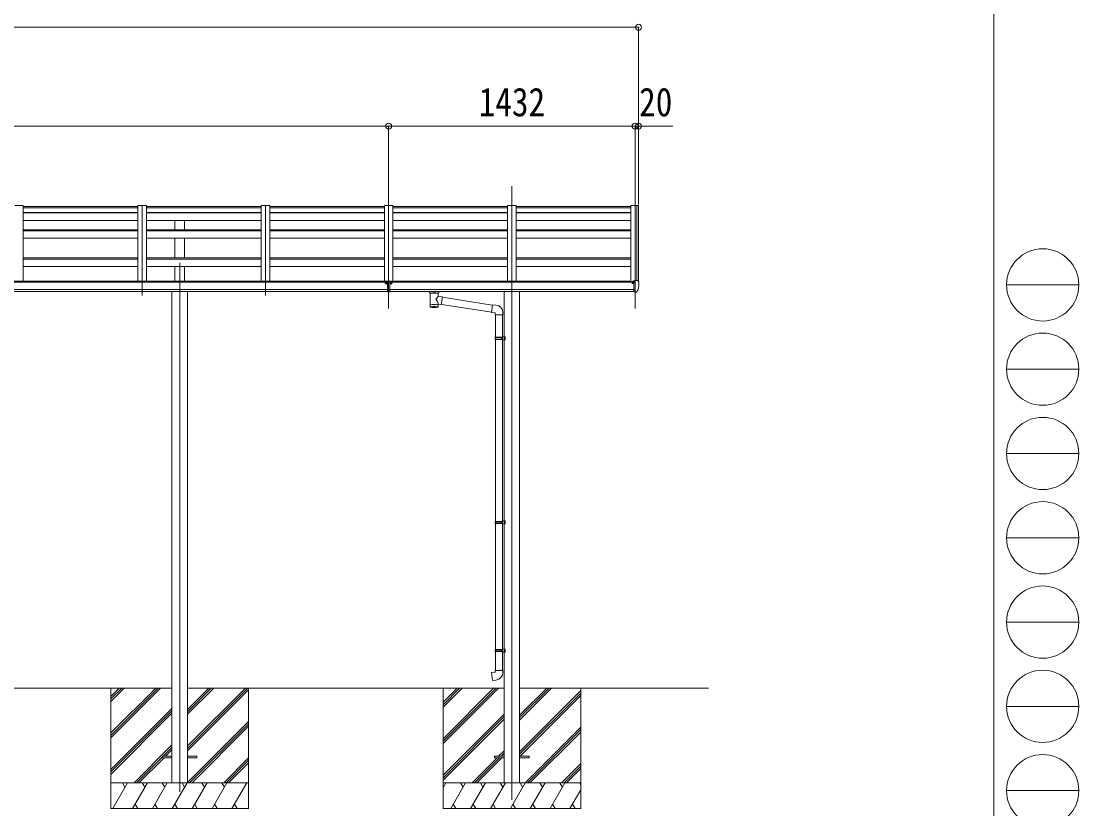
# Model space of a CAD drawing. Units: millimetres at full size. Extents: x -9783 to 9892, y -6828 to 6752.
# Drawn here: x 3746 to 9892, y -4309 to 270 of the extents above; entities that cross this region are included whole.
import ezdxf
from ezdxf.enums import TextEntityAlignment as Align

# ---------------------------------------------------------------- set-up
doc = ezdxf.new("R2010")
doc.units = ezdxf.units.MM
doc.header["$LTSCALE"] = 35
doc.header["$PDMODE"] = 32
doc.header["$PDSIZE"] = 35
for name, color, linetype, lineweight in [('0-0_0', 7, 'Continuous', 9), ('0-1_本体', 4, 'Continuous', 9), ('0-2_部品', 7, 'Continuous', 9), ('0-8_PARTS2', 2, 'Continuous', 9), ('0-A_寸法', 6, 'Continuous', 9), ('F-0_240', 7, 'Continuous', 9)]:
    doc.layers.add(name, color=color, linetype=linetype, lineweight=lineweight)
doc.styles.add('ＭＳ ゴシック', font='')
doc.styles.get('ＭＳ ゴシック').set_extended_font_data('MS Gothic')

msp = doc.modelspace()

# ---------------------------------------------------------------- linework, layer by layer
at = {"layer": '0-0_0'}
for p, q in [((1412.2, -3607.12), (4621.8, -3607.12)), ((4267, -3655.71), (4315.6, -3607.12)), ((4267, -3669.86), (4329.74, -3607.12)), ((4267, -3684), (4343.88, -3607.12)), ((4267, -3896.13), (4556.02, -3607.12)), ((4267, -3881.99), (4541.87, -3607.12)), ((4267, -3867.84), (4527.73, -3607.12)), ((4267, -3607.12), (4267, -4307.12)), ((4712.2, -3731.01), (4836.1, -3607.12)), ((4712.2, -3745.16), (4850.24, -3607.12)), ((4712.2, -3759.3), (4864.38, -3607.12)), ((4712.2, -3957.29), (5062.37, -3607.12)), ((4712.2, -3943.14), (5048.23, -3607.12)), ((4712.2, -3607.12), (6551.8, -3607.12)), ((4712.2, -3971.43), (5067, -3616.63)), ((5067, -3607.12), (5067, -4307.12)), ((6197, -3607.13), (6197, -4307.13)), ((6197, -3901.31), (6491.18, -3607.13)), ((6197, -3915.45), (6505.32, -3607.13)), ((6197, -3929.59), (6519.47, -3607.13)), ((6197, -3717.46), (6307.33, -3607.13)), ((6197, -3703.32), (6293.19, -3607.13)), ((6197, -3689.18), (6279.05, -3607.13)), ((7740.48, -3607.13), (6642.2, -3607.13)), ((6642.2, -3792.76), (6827.83, -3607.13)), ((6642.2, -3778.62), (6813.69, -3607.13)), ((6642.2, -3764.47), (6799.55, -3607.13)), ((6642.2, -3976.61), (6997, -3621.81)), ((6997, -3607.13), (6997, -4307.13)), ((6642.2, -3990.75), (6997, -3635.95)), ((6644.47, -4002.62), (6997, -3650.09)), ((4267, -4079.98), (4621.8, -3725.18)), ((4267, -4094.12), (4621.8, -3739.32)), ((4267, -4108.26), (4621.8, -3753.46)), ((4712.2, -4155.28), (5067, -3800.48)), ((6197, -4113.44), (6551.8, -3758.64)), ((6197, -4127.58), (6551.8, -3772.78)), ((6197, -4141.72), (6551.8, -3786.92)), ((4724.5, -4157.12), (5067, -3814.62)), ((4738.65, -4157.12), (5067, -3828.76)), ((6673.81, -4157.13), (6997, -3833.94)), ((6687.95, -4157.13), (6997, -3848.08)), ((6702.1, -4157.13), (6997, -3862.22)), ((4401.99, -4157.12), (4621.8, -3937.31)), ((4570.65, -4002.61), (4621.8, -3951.45)), ((4584.79, -4002.61), (4621.8, -3965.59)), ((6519.94, -4002.63), (6551.8, -3970.77)), ((6534.09, -4002.63), (6551.8, -3984.91)), ((4416.14, -4157.12), (4567, -4006.25)), ((4430.28, -4157.12), (4575.79, -4011.61)), ((4922.49, -4157.12), (5067, -4012.61)), ((4936.64, -4157.12), (5067, -4026.75)), ((4950.78, -4157.12), (5067, -4040.89)), ((6365.44, -4157.13), (6510.94, -4011.63)), ((6379.59, -4157.13), (6525.09, -4011.63)), ((6393.73, -4157.13), (6539.23, -4011.63)), ((6885.94, -4157.13), (6997, -4046.07)), ((6900.09, -4157.13), (6997, -4060.21)), ((6914.23, -4157.13), (6997, -4074.36)), ((5067, -4157.12), (4267, -4157.12)), ((4277.29, -4307.12), (4363.89, -4157.12)), ((4348.89, -4183.1), (4333.89, -4157.12)), ((4392.76, -4307.12), (4479.36, -4157.12)), ((4464.36, -4183.1), (4449.36, -4157.12)), ((4508.23, -4307.12), (4594.83, -4157.12)), ((4579.83, -4183.1), (4564.83, -4157.12)), ((4623.7, -4307.12), (4710.3, -4157.12)), ((4695.3, -4183.1), (4680.3, -4157.12)), ((4739.17, -4307.12), (4825.77, -4157.12)), ((4810.77, -4183.1), (4795.77, -4157.12)), ((4854.64, -4307.12), (4941.24, -4157.12)), ((4911.24, -4157.12), (4926.24, -4183.1)), ((4970.11, -4307.12), (5056.71, -4157.12)), ((6997, -4157.13), (6197, -4157.13)), ((6197, -4184.63), (6212.88, -4157.13)), ((6241.75, -4307.13), (6328.35, -4157.13)), ((6313.35, -4183.11), (6298.35, -4157.13)), ((6357.22, -4307.13), (6443.82, -4157.13)), ((6428.82, -4183.11), (6413.82, -4157.13)), ((6472.69, -4307.13), (6559.29, -4157.13)), ((6544.29, -4183.11), (6529.29, -4157.13)), ((6588.16, -4307.13), (6674.76, -4157.13)), ((6659.76, -4183.11), (6644.76, -4157.13)), ((6703.63, -4307.13), (6790.23, -4157.13)), ((6775.23, -4183.11), (6760.23, -4157.13)), ((6819.1, -4307.13), (6905.7, -4157.13)), ((6875.7, -4157.13), (6890.7, -4183.11)), ((6991.17, -4157.13), (6997, -4167.23)), ((6934.57, -4307.13), (6997, -4198.99)), ((4407.76, -4281.14), (4422.76, -4307.12)), ((4523.23, -4281.14), (4538.23, -4307.12)), ((4638.7, -4281.14), (4653.7, -4307.12)), ((4754.17, -4281.14), (4769.17, -4307.12)), ((4869.64, -4281.14), (4884.64, -4307.12)), ((4985.11, -4281.14), (5000.11, -4307.12)), ((6256.75, -4281.15), (6271.75, -4307.13)), ((6372.22, -4281.15), (6387.22, -4307.13)), ((6487.69, -4281.15), (6502.69, -4307.13)), ((6603.16, -4281.15), (6618.16, -4307.13)), ((6718.63, -4281.15), (6733.63, -4307.13)), ((6834.1, -4281.15), (6849.1, -4307.13)), ((6949.57, -4281.15), (6964.57, -4307.13)), ((4267, -4307.12), (5067, -4307.12)), ((6197, -4307.13), (6997, -4307.13))]:
    msp.add_line(p, q, dxfattribs=at)
at = {"layer": '0-1_本体'}
for p, q in [((3758, -801.9), (3708, -801.9)), ((3758, -801.9), (3758, -1241.19)), ((4424, -807.99), (3758, -807.99)), ((3758, -814.9), (4424, -814.9)), ((3758, -841.61), (4424, -841.61)), ((3758, -844.19), (4424, -844.19)), ((4424, -801.9), (4424, -1241.19)), ((4474, -801.9), (4424, -801.9)), ((4474, -801.9), (4474, -1241.19)), ((5140, -807.99), (4474, -807.99)), ((4474, -814.9), (5140, -814.9)), ((4474, -841.61), (5140, -841.61)), ((4474, -844.19), (5140, -844.19)), ((5140, -801.9), (5140, -1241.19)), ((5190, -801.9), (5140, -801.9)), ((5190, -801.9), (5190, -1241.19)), ((5856, -807.99), (5190, -807.99)), ((5190, -814.9), (5856, -814.9)), ((5190, -841.61), (5856, -841.61)), ((5190, -844.19), (5856, -844.19)), ((5856, -801.9), (5856, -1241.19)), ((5906, -801.9), (5856, -801.9)), ((5906, -801.9), (5906, -1241.19)), ((6572, -807.99), (5906, -807.99)), ((5906, -814.9), (6572, -814.9)), ((5906, -841.61), (6572, -841.61)), ((5906, -844.19), (6572, -844.19)), ((6572, -801.9), (6572, -1241.19)), ((6622, -801.9), (6572, -801.9)), ((6622, -801.9), (6622, -1241.19)), ((7288, -807.99), (6622, -807.99)), ((6622, -814.9), (7288, -814.9)), ((6622, -841.61), (7288, -841.61)), ((6622, -844.19), (7288, -844.19)), ((7288, -801.9), (7288, -1247.9)), ((7323.92, -802.1), (7323.3, -803.72)), ((7324, -801.99), (7324, -1237.72)), ((7332.05, -802.32), (7324.22, -801.91)), ((7332.99, -803.2), (7333.01, -1244.26)), ((3758, -888.93), (4424, -888.93)), ((4474, -888.93), (5140, -888.93)), ((4639.5, -942.66), (4639.5, -888.93)), ((4694.5, -942.66), (4694.5, -888.93)), ((5190, -888.93), (5856, -888.93)), ((5906, -888.93), (6572, -888.93)), ((6622, -888.93), (7288, -888.93)), ((3758, -942.66), (4424, -942.66)), ((3758, -948.23), (4424, -948.23)), ((4474, -942.66), (5140, -942.66)), ((4474, -948.23), (5140, -948.23)), ((5190, -942.66), (5856, -942.66)), ((5190, -948.23), (5856, -948.23)), ((5906, -942.66), (6572, -942.66)), ((5906, -948.23), (6572, -948.23)), ((6622, -942.66), (7288, -942.66)), ((6622, -948.23), (7288, -948.23)), ((3758, -992.23), (4424, -992.23)), ((4474, -992.23), (5140, -992.23)), ((4639.5, -1106.32), (4639.5, -992.23)), ((4694.5, -1106.32), (4694.5, -992.23)), ((5190, -992.23), (5856, -992.23)), ((5906, -992.23), (6572, -992.23)), ((6622, -992.23), (7288, -992.23)), ((3758, -1106.32), (4424, -1106.32)), ((4474, -1106.32), (5140, -1106.32)), ((5190, -1106.32), (5856, -1106.32)), ((5906, -1106.32), (6572, -1106.32)), ((6622, -1106.32), (7288, -1106.32)), ((3758, -1113.11), (4424, -1113.11)), ((3758, -1156.66), (4424, -1156.66)), ((4474, -1113.11), (5140, -1113.11)), ((4474, -1156.66), (5140, -1156.66)), ((4639.5, -1241.19), (4639.5, -1156.66)), ((4694.5, -1241.19), (4694.5, -1156.66)), ((5190, -1113.11), (5856, -1113.11)), ((5190, -1156.66), (5856, -1156.66)), ((5906, -1113.11), (6572, -1113.11)), ((5906, -1156.66), (6572, -1156.66)), ((6622, -1113.11), (7288, -1113.11)), ((6622, -1156.66), (7288, -1156.66)), ((5874.5, -1247.9), (159.5, -1247.9)), ((159.5, -1289.12), (5874.5, -1289.12)), ((5851, -1241.19), (183, -1241.19)), ((5851, -1247.72), (5851, -1241.19)), ((5906, -1241.19), (5856, -1241.19)), ((7306.5, -1247.9), (5887.5, -1247.9)), ((5887.5, -1289.12), (7306.5, -1289.12)), ((7283, -1241.19), (5911, -1241.19)), ((5911, -1247.72), (5911, -1241.19)), ((7283, -1247.9), (7283, -1241.19)), ((5874.5, -1300.97), (159.5, -1300.89)), ((4621.8, -1301.06), (4621.8, -4157.13)), ((4712.2, -1301.06), (4712.2, -4157.13)), ((7306.5, -1300.97), (5887.5, -1300.95)), ((6551.8, -1301.05), (6551.8, -4157.13)), ((6642.2, -1301.05), (6642.2, -4157.13))]:
    msp.add_line(p, q, dxfattribs=at)
msp.add_lwpolyline([(7323.3, -1237.72), (7323.3, -801.9), (7288, -801.9)], dxfattribs=at)
msp.add_circle((7299.03, -1252.63), 3, dxfattribs=at)
for centre, radius, start, end in [((7324.2, -802.21), 0.301, 87.13321, 158.93673), ((7332, -803.32), 1, 6.67014, 87)]:
    msp.add_arc(centre, radius, start, end, dxfattribs=at)
at = {"layer": '0-2_部品'}
for p, q in [((5866.53, -1253.07), (5866.53, -1254.72)), ((5866.53, -1253.97), (5867.53, -1253.97)), ((5867.53, -1254.72), (5867.53, -1253.07)), ((5868.53, -1253.82), (5869.53, -1253.82)), ((5874.5, -1245.39), (5874.5, -1304.25)), ((5893.48, -1253.82), (5892.48, -1253.82)), ((5894.48, -1253.07), (5894.48, -1254.72)), ((5894.48, -1253.97), (5895.48, -1253.97)), ((5895.48, -1254.72), (5895.48, -1253.07)), ((7296.5, -1243.6), (7296.5, -1247.93)), ((7296.5, -1243.6), (7296.5, -1247.93)), ((7311.5, -1242.43), (7297.5, -1242.49)), ((7311.5, -1242.43), (7297.5, -1242.49)), ((7301, -1242.48), (7301, -1240.58)), ((7301, -1242.48), (7301, -1240.58)), ((7301.5, -1252.66), (7301.2, -1252.66)), ((7301.5, -1252.66), (7301.2, -1252.66)), ((7302.03, -1252.66), (7301.5, -1252.66)), ((7302.03, -1252.66), (7301.5, -1252.66)), ((7301.83, -1240.16), (7311.5, -1239.44)), ((7301.83, -1240.16), (7311.5, -1239.44)), ((7306.5, -1247.48), (7313, -1247.08)), ((7306.5, -1247.48), (7313, -1247.08)), ((7311.5, -1238.66), (7313, -1238.66)), ((7311.5, -1238.66), (7311.5, -1244.83)), ((7311.5, -1238.66), (7313, -1238.66)), ((7311.5, -1238.66), (7311.5, -1244.83)), ((7313, -1306.25), (7313, -1237.75)), ((7313, -1306.25), (7313, -1237.75)), ((7320.63, -1304.44), (7330.37, -1289.06)), ((7320.63, -1304.44), (7330.37, -1289.06)), ((7328.09, -1238.32), (7332.16, -1244.12)), ((7328.09, -1238.32), (7332.16, -1244.12)), ((7335, -1247.12), (7335, -1247.75)), ((7335, -1247.12), (7335, -1247.75)), ((5874.5, -1291.09), (5887.5, -1291.09)), ((6119, -1307.08), (6119, -1300.96)), ((6123.1, -1311.58), (6123.08, -1391.87)), ((6168.9, -1329.15), (6168.9, -1311.57)), ((6194.12, -1333.06), (6168.9, -1329.15)), ((6173, -1307.08), (6173, -1300.96)), ((6194.12, -1333.06), (6187.1, -1378.32)), ((6483.46, -1380.01), (6193.81, -1335.08)), ((7306.5, -1303.05), (7312, -1303.05)), ((7306.5, -1303.05), (7312, -1303.05)), ((7312.5, -1304.05), (7312, -1303.05)), ((7312.5, -1304.05), (7312, -1303.05)), ((7313, -1304.05), (7312.5, -1304.05)), ((7313, -1304.05), (7312.5, -1304.05)), ((7314.5, -1306.16), (7313, -1306.25)), ((7314.5, -1306.16), (7313, -1306.25)), ((7314.5, -1306.16), (7318.21, -1305.93)), ((7314.5, -1306.16), (7318.21, -1305.93)), ((6168.92, -1391.87), (6168.9, -1375.24)), ((6168.9, -1375.5), (6187.1, -1378.32)), ((6479.79, -1421.94), (6187.37, -1376.58)), ((6504.42, -1380.4), (6483.59, -1378.57)), ((6499.5, -1436.14), (6545.5, -1436.14)), ((6501.5, -1436.14), (6501.5, -1567.76)), ((6543.5, -1436.14), (6543.5, -1565.2)), ((6545.5, -1436.14), (6545.5, -1425.23)), ((6499.5, -1569.76), (6500.5, -1567.76)), ((6499.5, -1569.76), (6543.5, -1569.76)), ((6499.5, -1569.76), (6499.5, -1577.76)), ((6499.5, -1577.76), (6543.5, -1577.76)), ((6499.5, -1577.76), (6500.5, -1579.76)), ((6500.5, -1567.76), (6543.5, -1567.76)), ((6500.5, -1579.76), (6543.5, -1579.76)), ((6501.5, -1579.76), (6501.5, -2637.58)), ((6539.02, -1569.76), (6538.6, -1567.76)), ((6541.5, -1565.26), (6557.5, -1564.79)), ((6541.5, -1567.26), (6541.5, -1565.26)), ((6541.5, -1567.26), (6543.5, -1567.26)), ((6541.5, -1582.26), (6541.5, -1580.26)), ((6541.5, -1582.26), (6557.5, -1582.73)), ((6543.5, -1582.32), (6543.5, -2635.02)), ((6557.5, -1564.79), (6557.5, -1582.73)), ((6499.5, -2639.58), (6500.5, -2637.58)), ((6499.5, -2639.58), (6543.5, -2639.58)), ((6499.5, -2639.58), (6499.5, -2647.58)), ((6500.5, -2637.58), (6543.5, -2637.58)), ((6539.02, -2639.58), (6538.6, -2637.58)), ((6541.5, -2635.08), (6557.5, -2634.61)), ((6541.5, -2637.08), (6541.5, -2635.08)), ((6541.5, -2637.08), (6543.5, -2637.08)), ((6557.5, -2634.61), (6557.5, -2652.55)), ((6499.5, -2647.58), (6543.5, -2647.58)), ((6499.5, -2647.58), (6500.5, -2649.58)), ((6500.5, -2649.58), (6543.5, -2649.58)), ((6501.5, -2649.58), (6501.5, -3382.74)), ((6541.5, -2652.08), (6541.5, -2650.08)), ((6541.5, -2652.08), (6557.5, -2652.55)), ((6543.5, -2652.14), (6543.5, -3380.18)), ((6541.5, -3380.24), (6557.5, -3379.77)), ((6541.5, -3382.24), (6541.5, -3380.24)), ((6557.5, -3379.77), (6557.5, -3397.71)), ((6499.5, -3384.74), (6500.5, -3382.74)), ((6499.5, -3384.74), (6543.5, -3384.74)), ((6499.5, -3384.74), (6499.5, -3392.74)), ((6499.5, -3392.74), (6543.5, -3392.74)), ((6499.5, -3392.74), (6500.5, -3394.74)), ((6500.5, -3382.74), (6543.5, -3382.74)), ((6500.5, -3394.74), (6543.5, -3394.74)), ((6501.5, -3394.74), (6501.5, -3504.74)), ((6539.02, -3384.74), (6538.6, -3382.74)), ((6541.5, -3382.24), (6543.5, -3382.24)), ((6541.5, -3397.24), (6541.5, -3395.24)), ((6541.5, -3397.24), (6557.5, -3397.71)), ((6543.5, -3397.3), (6543.5, -3504.74)), ((6499.5, -3504.74), (6545.5, -3504.74)), ((6499.5, -3514.74), (6499.5, -3504.74)), ((6545.5, -3504.74), (6545.5, -3515.66))]:
    msp.add_line(p, q, dxfattribs=at)
at = {"layer": '0-2_部品', "color": 4}
for p, q in [((4566.8, -4002.61), (4566.8, -4011.61)), ((4566.8, -4002.61), (4621.8, -4002.61)), ((4566.8, -4011.61), (4621.8, -4011.61)), ((4711.8, -4002.61), (4766.8, -4002.61)), ((4711.8, -4011.61), (4766.8, -4011.61)), ((4766.8, -4002.61), (4766.8, -4011.61)), ((6497, -4002.62), (6551.8, -4002.62)), ((6497, -4002.62), (6497, -4011.62)), ((6497, -4011.62), (6551.8, -4011.62)), ((6642.2, -4002.62), (6697, -4002.62)), ((6642.2, -4011.62), (6697, -4011.62)), ((6697, -4002.62), (6697, -4011.62))]:
    msp.add_line(p, q, dxfattribs=at)
at = {"layer": '0-2_部品'}
for points in [[(5865.53, -1252.92), (5864.53, -1252.92), (5864.53, -1253.82), (5865.53, -1253.82)], [(5867.53, -1252.02), (5867.53, -1251.12), (5866.53, -1251.12), (5866.53, -1252.02)], [(5866.53, -1254.72), (5866.53, -1255.62), (5867.53, -1255.62), (5867.53, -1254.72)], [(5869.53, -1253.82), (5869.53, -1252.92), (5868.53, -1252.92)], [(5874.5, -1245.39), (5887.5, -1245.39), (5887.5, -1304.25), (5874.5, -1304.25)], [(5892.48, -1253.82), (5892.48, -1252.92), (5893.48, -1252.92)], [(5894.48, -1252.02), (5894.48, -1251.12), (5895.48, -1251.12), (5895.48, -1252.02)], [(5895.48, -1254.72), (5895.48, -1255.62), (5894.48, -1255.62), (5894.48, -1254.72)], [(5896.48, -1252.92), (5897.48, -1252.92), (5897.48, -1253.82), (5896.48, -1253.82)], [(7296.5, -1251.05), (7296.5, -1252.66), (7296.03, -1252.66)], [(7296.5, -1251.05), (7296.5, -1252.66), (7296.03, -1252.66)], [(7301.2, -1251.48), (7301.2, -1252.66), (7296.5, -1252.66)], [(7301.2, -1251.48), (7301.2, -1252.66), (7296.5, -1252.66)], [(7301.83, -1240.16), (7301.66, -1240.18), (7301.5, -1240.21), (7301.36, -1240.26), (7301.23, -1240.31), (7301.13, -1240.37), (7301.06, -1240.43), (7301.02, -1240.51), (7301, -1240.58)], [(7301.83, -1240.16), (7301.66, -1240.18), (7301.5, -1240.21), (7301.36, -1240.26), (7301.24, -1240.31), (7301.14, -1240.37), (7301.06, -1240.43), (7301.02, -1240.51), (7301, -1240.58)], [(7306.5, -1303.05), (7306.5, -1244.83), (7311.5, -1244.83)], [(7306.5, -1303.05), (7306.5, -1244.83), (7311.5, -1244.83)], [(7313, -1237.75), (7325, -1237.75), (7327.33, -1237.89)], [(7313, -1237.75), (7325, -1237.75), (7327.33, -1237.89)], [(6119.04, -1307.14), (6119.02, -1306.78), (6119.26, -1305.82), (6119.78, -1304.94), (6120.59, -1304.1), (6121.7, -1303.3), (6123.1, -1302.58)], [(6119.04, -1307.02), (6119.02, -1307.38), (6119.26, -1308.34), (6119.78, -1309.22), (6120.59, -1310.06), (6121.7, -1310.86), (6123.1, -1311.58)], [(6168.9, -1302.59), (6169.13, -1302.69), (6170.49, -1303.42), (6171.6, -1304.27), (6172.36, -1305.13), (6172.82, -1306.03), (6172.99, -1306.92)], [(6168.9, -1311.57), (6169.13, -1311.48), (6170.49, -1310.74), (6171.6, -1309.89), (6172.36, -1309.03), (6172.82, -1308.13), (6172.99, -1307.24)], [(7313, -1292.36), (7309.84, -1291.95), (7306.5, -1291.52)], [(7313, -1292.36), (7309.84, -1291.95), (7306.5, -1291.52)], [(6483.59, -1378.57), (6479.58, -1424.4), (6499.5, -1426.14), (6499.5, -1436.14)], [(6539.02, -1569.76), (6539.02, -1577.76), (6538.6, -1579.76)], [(6541.5, -1580.26), (6543.5, -1580.26), (6543.5, -1567.26)], [(6539.02, -2639.58), (6539.02, -2647.58), (6538.6, -2649.58)], [(6541.5, -2650.08), (6543.5, -2650.08), (6543.5, -2637.08)], [(6539.02, -3384.74), (6539.02, -3392.74), (6538.6, -3394.74)], [(6541.5, -3395.24), (6543.5, -3395.24), (6543.5, -3382.24)], [(6504.42, -3560.48), (6483.59, -3562.31), (6479.58, -3516.48), (6499.5, -3514.74)]]:
    msp.add_lwpolyline(points, dxfattribs=at)
for centre, radius, start, end in [((7299, -1252.66), 2.5, 28.35764, 180), ((7299, -1252.66), 2.5, 28.35764, 180), ((7299, -1252.66), 2.5, 0, 28.35764), ((7299, -1252.66), 2.5, 0, 28.35764), ((7327.27, -1238.89), 1, 35, 86.5), ((7327.27, -1238.89), 1, 35, 86.5), ((7327.77, -1287.56), 3, 330, 348.16652), ((7327.77, -1287.56), 3, 330, 348.16652), ((7142.51, -1247.75), 192.49, 347.8767, 359.9992), ((7142.51, -1247.75), 192.49, 347.8767, 359.9992), ((7332, -1247.12), 3, 0, 87), ((7332, -1247.12), 3, 0, 87), ((6136.07, -1352.3), 51.38, 92.46126, 104.61963), ((6155.96, -1352.3), 51.38, 75.38037, 87.53874), ((7318.03, -1302.94), 3, 273.5, 330), ((7318.03, -1302.94), 3, 273.5, 330), ((6500.5, -1425.23), 45, 0, 85), ((6500.5, -3515.66), 45, 275, 0)]:
    msp.add_arc(centre, radius, start, end, dxfattribs=at)
for centre, major_axis in [((5867.03, -1253.07), (5.9, 0)), ((5894.98, -1253.07), (-5.9, 0))]:
    msp.add_ellipse(centre, major_axis=major_axis, ratio=0.9, dxfattribs=at)
for centre, major_axis, ratio, start_param, end_param in [((5867.03, -1253.37), (5.9, 0), 0.9, 6.2831853, 9.424778), ((5865.53, -1252.02), (-1, 0), 0.9, 1.5707963, 3.1415927), ((5865.53, -1254.72), (1, 0), 0.9, 6.2831853, 7.8539816), ((5865.53, -1253.07), (1, 0), 0.9, 6.2831853, 6.9023328), ((5868.53, -1252.02), (1, 0), 0.9, 3.1415927, 4.712389), ((5868.53, -1253.07), (-1, 0), 0.9, 5.6640378, 6.2831853), ((5868.53, -1254.72), (-1, 0), 0.9, 4.712389, 6.2831853), ((5894.98, -1253.37), (-5.9, 0), 0.9, 3.1415927, 6.2831853), ((5893.48, -1252.02), (-1, 0), 0.9, 1.5707963, 3.1415927), ((5893.48, -1254.72), (1, 0), 0.9, 6.2831853, 7.8539816), ((5893.48, -1253.07), (1, 0), 0.9, 6.2831853, 6.9023328), ((5896.48, -1252.02), (1, 0), 0.9, 3.1415927, 4.712389), ((5896.48, -1253.07), (-1, 0), 0.9, 5.6640378, 6.2831853), ((5896.48, -1254.72), (-1, 0), 0.9, 4.712389, 6.2831853), ((7297.5, -1243.59), (0.02, 1.1), 0.906239, 0.0206394, 1.5914357), ((7297.5, -1243.59), (0.02, 1.1), 0.906239, 0.0206394, 1.5914357), ((6146, -1312.77), (-22.91, -0.42), 0.072511, 4.711586, 6.2823824), ((6146.03, -1311.14), (-22.91, -0.42), 0.072511, 4.711586, 6.2823824), ((6145.98, -1311.15), (22.92, -0.42), 0.07247, 0.0008089, 1.5716053), ((6145.98, -1312.77), (22.92, -0.42), 0.07247, 0.0008089, 1.5716053), ((6146, -1348.71), (-22.81, 26.62), 0.234429, 3.1563334, 4.5976381), ((6148.56, -1351.35), (20.32, 22.25), 0.045535, 4.9756507, 6.2441899), ((6157, -1307.08), (16, 0), 0.361356, 0, 0.0194874), ((6157, -1307.08), (16, 0), 0.361356, 6.2636979, 6.2831853), ((6146, -1391.87), (22.92, 0), 0.101955, 6.2829723, 9.4248207), ((6146, -1391.87), (22.92, 0), 0.101955, 3.1415499, 6.2833984), ((6146, -1379.43), (22.91, 0), 0.122865, 6.2831853, 9.424778)]:
    msp.add_ellipse(centre, major_axis=major_axis, ratio=ratio, start_param=start_param, end_param=end_param, dxfattribs=at)
at = {"layer": '0-8_PARTS2'}
for p, q in [((5881, -1400.92), (5881, -689.52)), ((6597, -1400.92), (6597, -689.52)), ((7313, -1400.92), (7313, -689.52)), ((4449, -805.04), (4449, -1324.33)), ((5165, -805.04), (5165, -1324.33)), ((4667, -1135.52), (4667, -4210.75)), ((6597, -1307.13), (6597, -4257.13))]:
    msp.add_line(p, q, dxfattribs=at)
at = {"layer": '0-A_寸法'}
for p, q in [((133.01, 234.2), (7332.99, 234.2)), ((7332.99, 234.2), (7332.99, -340.21)), ((153, -340.21), (5881, -340.21)), ((5881, -340.21), (5881, -795.78)), ((5881, -340.21), (7313, -340.21)), ((7313, -340.21), (7313, -795.78)), ((7313, -340.21), (7332.99, -340.21)), ((7332.99, -340.21), (7332.99, -795.78)), ((7332.99, -340.21), (7532.99, -340.21))]:
    msp.add_line(p, q, dxfattribs=at)
for p in [(7332.99, 234.2), (5881, -340.21), (7313, -340.21), (7332.99, -340.21)]:
    msp.add_point(p, dxfattribs=at)
at = {"layer": 'F-0_240', "color": 5}
msp.add_line((9396.97, 6751.9), (9396.97, -6828.1), dxfattribs=at)
at = {"layer": 'F-0_240', "color": 4}
for p, q in [((9471.77, -1263.1), (9891.77, -1263.1)), ((9471.77, -1753.1), (9891.77, -1753.1)), ((9471.77, -2243.1), (9891.77, -2243.1)), ((9471.77, -2733.1), (9891.77, -2733.1)), ((9471.77, -3223.1), (9891.77, -3223.1)), ((9471.77, -3713.1), (9891.77, -3713.1)), ((9471.77, -4203.1), (9891.77, -4203.1))]:
    msp.add_line(p, q, dxfattribs=at)
for centre in [(9681.77, -1263.1), (9681.77, -1753.1), (9681.77, -2243.1), (9681.77, -2733.1), (9681.77, -3223.1), (9681.77, -3713.1), (9681.77, -4203.1)]:
    msp.add_circle(centre, 210, dxfattribs=at)

# ---------------------------------------------------------------- texts
at = {"layer": '0-A_寸法', "color": 7, "style": 'ＭＳ ゴシック', "width": 0.85}
for s, p in [('1432', (6404.5, -333.21)), ('20', (7336.74, -333.21))]:
    msp.add_text(s, height=166.8, dxfattribs=at).set_placement(p, align=Align.BOTTOM_LEFT)

doc.saveas('drawing.dxf')
